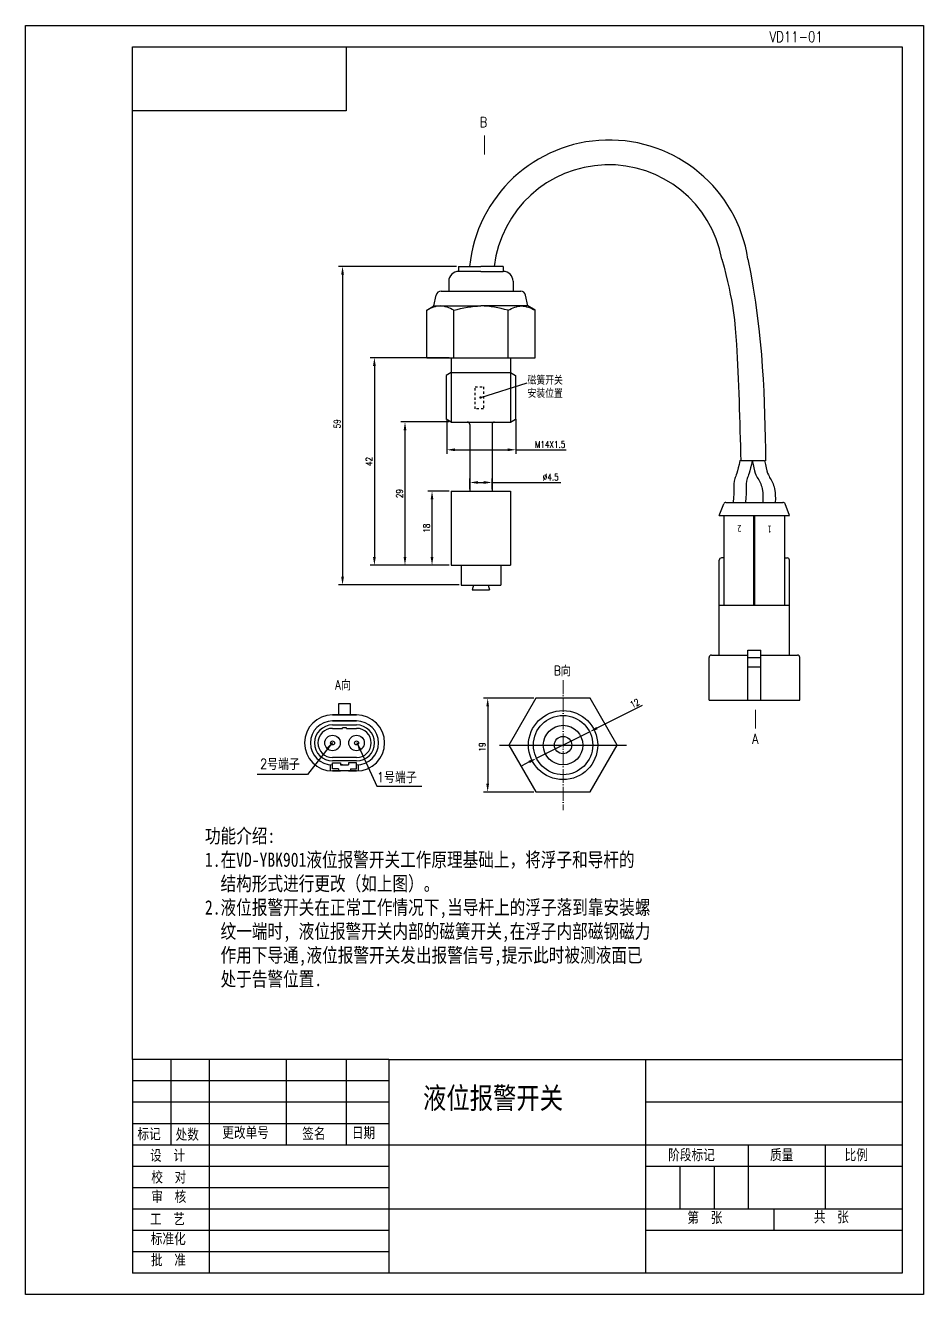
# Model space of a CAD drawing. Extents: x 262 to 4832, y 17 to 1407.
# Drawn here: x 1121.4 to 1393.9, y 977.6 to 1363 of the extents above; entities that cross this region are included whole.
import ezdxf

# ---------------------------------------------------------------- set-up
doc = ezdxf.new("R2010")
doc.units = 0
doc.header["$LTSCALE"] = 0.707071
doc.linetypes.add('ACAD_ISO04W100', pattern=[30.5, 24, -3, 0.5, -3])
doc.linetypes.add('JIS_02_1.0', pattern=[2, 1, -1])
doc.layers.get('0').update_dxf_attribs({"linetype": 'CONTINUOUS'})
doc.layers.get('DEFPOINTS').update_dxf_attribs({"linetype": 'CONTINUOUS'})
doc.layers.add('中心线', color=4, linetype='ACAD_ISO04W100', lineweight=0)
for name, color, linetype in [('标注', 7, 'CONTINUOUS'), ('粗实线', 1, 'CONTINUOUS'), ('细实线', 3, 'CONTINUOUS')]:
    doc.layers.add(name, color=color, linetype=linetype)
doc.styles.get("Standard").update_dxf_attribs({"font": 'txt.shx', "width": 0.8, "height": 2, "bigfont": '工程汉字.shx'})
doc.dimstyles.new('ISO-25', dxfattribs={"dimtxt": 2.5, "dimasz": 2.5, "dimexe": 1.25, "dimexo": 0.625, "dimtad": 1, "dimtxsty": 'Standard', "dimcen": 2.5, "dimadec": 0, "dimazin": 0, "dimtfac": 1, "dimtmove": 0, "dimatfit": 3, "dimfxl": 1, "dimarcsym": 0})
doc.dimstyles.get("Standard").update_dxf_attribs({"dimtxt": 2.5, "dimasz": 2.5, "dimexe": 1.25, "dimexo": 0.625, "dimtad": 1, "dimdec": 4, "dimdsep": 46, "dimlunit": 6, "dimtxsty": 'Standard', "dimcen": 2.5, "dimadec": 0, "dimazin": 0, "dimtfac": 1, "dimtdec": 4, "dimtmove": 0, "dimatfit": 3, "dimfxl": 1, "dimtolj": 1, "dimtzin": 0, "dimarcsym": 0})

# ---------------------------------------------------------------- blocks, each defined once
blk = doc.blocks.new('*D202')
at = {"layer": 'DEFPOINTS', "color": 0, "transparency": 16777216}
for p in [(1244.75, 1221.56), (1250.58, 1221.56), (1250.58, 1199.06)]:
    blk.add_point(p, dxfattribs=at)
at = {"layer": '细实线', "color": 0, "lineweight": -2, "transparency": 16777216}
for p, q in [((1249.96, 1221.56), (1243.5, 1221.56)), ((1244.75, 1201.56), (1244.75, 1219.06)), ((1249.96, 1199.06), (1243.5, 1199.06))]:
    blk.add_line(p, q, dxfattribs=at)
at = {"layer": '细实线', "color": 0, "transparency": 16777216}
for points in [[(1244.33, 1219.06), (1245.16, 1219.06), (1244.75, 1221.56)], [(1244.33, 1201.56), (1245.16, 1201.56), (1244.75, 1199.06)]]:
    blk.add_solid(points, dxfattribs=at)
at = {"layer": '细实线', "color": 0, "transparency": 16777216, "insert": (1243.12, 1210.31), "char_height": 2, "attachment_point": 5, "rotation": 90}
blk.add_mtext('18', dxfattribs=at)
blk = doc.blocks.new('*D201')
at = {"layer": 'DEFPOINTS', "color": 0, "transparency": 16777216}
for p in [(1249.23, 1244.02), (1270.23, 1244.02), (1270.23, 1234.12)]:
    blk.add_point(p, dxfattribs=at)
at = {"layer": '细实线', "color": 0, "lineweight": -2, "transparency": 16777216}
for p, q in [((1249.23, 1243.4), (1249.23, 1232.87)), ((1270.23, 1243.4), (1270.23, 1232.87)), ((1251.73, 1234.12), (1267.73, 1234.12)), ((1270.23, 1234.12), (1285.49, 1234.12))]:
    blk.add_line(p, q, dxfattribs=at)
at = {"layer": '细实线', "color": 0, "transparency": 16777216}
for points in [[(1251.73, 1234.54), (1251.73, 1233.7), (1249.23, 1234.12)], [(1267.73, 1234.54), (1267.73, 1233.7), (1270.23, 1234.12)]]:
    blk.add_solid(points, dxfattribs=at)
at = {"layer": '细实线', "color": 0, "transparency": 16777216, "insert": (1280.6, 1235.75), "char_height": 2, "attachment_point": 5}
blk.add_mtext('M14X1.5', dxfattribs=at)
blk = doc.blocks.new('*D203')
at = {"layer": 'DEFPOINTS', "color": 0, "transparency": 16777216}
for p in [(1252.83, 1289.81), (1217.6, 1193.06), (1253.58, 1193.06)]:
    blk.add_point(p, dxfattribs=at)
at = {"layer": '细实线', "color": 0, "lineweight": -2, "transparency": 16777216}
for p, q in [((1252.21, 1289.81), (1216.35, 1289.81)), ((1217.6, 1287.31), (1217.6, 1195.56)), ((1252.96, 1193.06), (1216.35, 1193.06))]:
    blk.add_line(p, q, dxfattribs=at)
at = {"layer": '细实线', "color": 0, "transparency": 16777216}
for points in [[(1217.18, 1287.31), (1218.02, 1287.31), (1217.6, 1289.81)], [(1217.18, 1195.56), (1218.02, 1195.56), (1217.6, 1193.06)]]:
    blk.add_solid(points, dxfattribs=at)
at = {"layer": '细实线', "color": 0, "transparency": 16777216, "insert": (1215.97, 1242.02), "char_height": 2, "attachment_point": 5, "rotation": 90}
blk.add_mtext('59', dxfattribs=at)
blk = doc.blocks.new('*D204')
at = {"layer": 'DEFPOINTS', "color": 0, "transparency": 16777216}
for p in [(1250.58, 1262.06), (1227.26, 1199.06), (1250.58, 1199.06)]:
    blk.add_point(p, dxfattribs=at)
at = {"layer": '细实线', "color": 0, "lineweight": -2, "transparency": 16777216}
for p, q in [((1249.96, 1262.06), (1226.01, 1262.06)), ((1227.26, 1259.56), (1227.26, 1201.56)), ((1249.96, 1199.06), (1226.01, 1199.06))]:
    blk.add_line(p, q, dxfattribs=at)
at = {"layer": '细实线', "color": 0, "transparency": 16777216}
for points in [[(1226.84, 1259.56), (1227.68, 1259.56), (1227.26, 1262.06)], [(1226.84, 1201.56), (1227.68, 1201.56), (1227.26, 1199.06)]]:
    blk.add_solid(points, dxfattribs=at)
at = {"layer": '细实线', "color": 0, "transparency": 16777216, "insert": (1225.63, 1230.56), "char_height": 2, "attachment_point": 5, "rotation": 90}
blk.add_mtext('42', dxfattribs=at)
blk = doc.blocks.new('*D205')
at = {"layer": 'DEFPOINTS', "color": 0, "transparency": 16777216}
for p in [(1250.58, 1242.56), (1236.55, 1199.06), (1250.58, 1199.06)]:
    blk.add_point(p, dxfattribs=at)
at = {"layer": '细实线', "color": 0, "lineweight": -2, "transparency": 16777216}
for p, q in [((1249.96, 1242.56), (1235.3, 1242.56)), ((1236.55, 1240.06), (1236.55, 1201.56)), ((1249.96, 1199.06), (1235.3, 1199.06))]:
    blk.add_line(p, q, dxfattribs=at)
at = {"layer": '细实线', "color": 0, "transparency": 16777216}
for points in [[(1236.13, 1240.06), (1236.96, 1240.06), (1236.55, 1242.56)], [(1236.13, 1201.56), (1236.96, 1201.56), (1236.55, 1199.06)]]:
    blk.add_solid(points, dxfattribs=at)
at = {"layer": '细实线', "color": 0, "transparency": 16777216, "insert": (1234.92, 1220.81), "char_height": 2, "attachment_point": 5, "rotation": 90}
blk.add_mtext('29', dxfattribs=at)
blk = doc.blocks.new('*D206')
at = {"layer": 'DEFPOINTS', "color": 0, "transparency": 16777216}
for p in [(1276.29, 1158.69), (1261.64, 1130.19), (1276.29, 1130.19)]:
    blk.add_point(p, dxfattribs=at)
at = {"layer": '细实线', "color": 0, "lineweight": -2, "transparency": 16777216}
for p, q in [((1275.66, 1158.69), (1260.39, 1158.69)), ((1261.64, 1156.19), (1261.64, 1132.69)), ((1275.66, 1130.19), (1260.39, 1130.19))]:
    blk.add_line(p, q, dxfattribs=at)
at = {"layer": '细实线', "color": 0, "transparency": 16777216}
for points in [[(1261.22, 1156.19), (1262.05, 1156.19), (1261.64, 1158.69)], [(1261.22, 1132.69), (1262.05, 1132.69), (1261.64, 1130.19)]]:
    blk.add_solid(points, dxfattribs=at)
at = {"layer": '细实线', "color": 0, "transparency": 16777216, "insert": (1260.01, 1143.86), "char_height": 2, "attachment_point": 5, "rotation": 90}
blk.add_mtext('19', dxfattribs=at)
blk = doc.blocks.new('*D207')
at = {"layer": 'DEFPOINTS', "color": 0, "transparency": 16777216}
for p in [(1292.57, 1148.46), (1276.46, 1140.42)]:
    blk.add_point(p, dxfattribs=at)
at = {"layer": '细实线', "color": 0, "lineweight": -2, "transparency": 16777216}
for p, q in [((1308.5, 1156.42), (1294.8, 1149.58)), ((1276.46, 1140.42), (1292.57, 1148.46)), ((1274.22, 1139.31), (1271.99, 1138.19))]:
    blk.add_line(p, q, dxfattribs=at)
at = {"layer": '细实线', "color": 0, "transparency": 16777216}
for points in [[(1294.62, 1149.95), (1294.99, 1149.21), (1292.57, 1148.46)], [(1274.04, 1139.68), (1274.41, 1138.94), (1276.46, 1140.42)]]:
    blk.add_solid(points, dxfattribs=at)
at = {"layer": '细实线', "color": 0, "transparency": 16777216, "insert": (1306.26, 1157.11), "char_height": 2, "attachment_point": 5, "rotation": 26.5232}
blk.add_mtext('12', dxfattribs=at)
blk = doc.blocks.new('*D208')
at = {"layer": 'DEFPOINTS', "color": 0, "transparency": 16777216}
for p in [(1262.96, 1224.19), (1256.21, 1221.56), (1262.96, 1221.56)]:
    blk.add_point(p, dxfattribs=at)
at = {"layer": '细实线', "color": 0, "lineweight": -2, "transparency": 16777216}
for p, q in [((1256.21, 1222.18), (1256.21, 1225.44)), ((1258.71, 1224.19), (1260.46, 1224.19)), ((1262.96, 1222.18), (1262.96, 1225.44)), ((1262.96, 1224.19), (1283.8, 1224.19))]:
    blk.add_line(p, q, dxfattribs=at)
at = {"layer": '细实线', "color": 0, "transparency": 16777216}
for points in [[(1258.71, 1224.61), (1258.71, 1223.77), (1256.21, 1224.19)], [(1260.46, 1224.61), (1260.46, 1223.77), (1262.96, 1224.19)]]:
    blk.add_solid(points, dxfattribs=at)
at = {"layer": '细实线', "color": 0, "transparency": 16777216, "insert": (1280.77, 1225.82), "char_height": 2, "attachment_point": 5}
blk.add_mtext('%%C4.5', dxfattribs=at)

msp = doc.modelspace()

# ---------------------------------------------------------------- hatches: boundary and pattern name
at = {"layer": '粗实线', "linetype": 'JIS_02_1.0', "lineweight": -3}
msp.add_hatch(color=7, dxfattribs=at).paths.add_polyline_path([(1259.766, 1249.999, 1), (1259.318, 1249.999, 1)])

# ---------------------------------------------------------------- linework, layer by layer
at = {"color": 7}
for p, q in [((1153.816, 1356.514, -0.555), (1387.42, 1356.514, -0.555)), ((1153.816, 1048.936, -0.555), (1153.816, 1356.514, -0.555)), ((1387.42, 1356.514, -0.555), (1387.42, 984.046, -0.555)), ((1231.684, 1048.936, -0.555), (1153.816, 1048.936, -0.555)), ((1153.816, 1048.936, -0.555), (1153.816, 984.046, -0.555)), ((1231.684, 1048.936, -0.555), (1231.684, 984.046, -0.555)), ((1231.684, 1048.936, -0.555), (1387.42, 1048.936, -0.555)), ((1309.552, 1048.936, -0.555), (1309.552, 984.046, -0.555)), ((1387.42, 1035.958, -0.555), (1309.552, 1035.958, -0.555)), ((1231.684, 1022.98, -0.555), (1153.816, 1022.98, -0.555)), ((1387.42, 1022.98, -0.555), (1231.684, 1022.98, -0.555)), ((1387.42, 1003.513, -0.555), (1231.684, 1003.513, -0.555)), ((1387.42, 984.046, -0.555), (1153.816, 984.046, -0.555))]:
    msp.add_line(p, q, dxfattribs=at)
at = {"lineweight": -3}
for p, q in [((1153.816, 1356.514, -0.555), (1218.706, 1356.514, -0.555)), ((1218.706, 1356.514, -0.555), (1218.706, 1337.047, -0.555)), ((1218.706, 1337.047, -0.555), (1153.816, 1337.047, -0.555))]:
    msp.add_line(p, q, dxfattribs=at)
at = {"color": 7, "lineweight": -3}
msp.add_line((1348.486, 1003.513, -0.555), (1348.486, 997.024, -0.555), dxfattribs=at)
at = {"layer": '中心线', "ltscale": 0.25}
msp.add_line((1284.513, 1164.193, -0.555), (1284.513, 1124.695, -0.555), dxfattribs=at)
at = {"layer": '标注', "color": 7, "lineweight": 5}
for p, q in [((1260.667, 1329.521, -0.555), (1260.667, 1323.839, -0.555)), ((1342.931, 1155.143, -0.555), (1342.931, 1149.461, -0.555))]:
    msp.add_line(p, q, dxfattribs=at)
at = {"layer": '粗实线', "color": 7, "lineweight": -3}
msp.add_line((1259.542, 1249.999, -0.555), (1273.631, 1254.416, -0.555), dxfattribs=at)
at = {"layer": '细实线', "color": 7}
for p, q in [((1121.371, 1363.003, -0.555), (1393.909, 1363.003, -0.555)), ((1121.371, 977.557, -0.555), (1121.371, 1363.003, -0.555)), ((1393.909, 1363.003, -0.555), (1393.909, 977.557, -0.555)), ((1252.834, 1289.806, -0.555), (1259.584, 1289.806, -0.555)), ((1252.834, 1289.806, -0.555), (1252.834, 1288.306, -0.555)), ((1259.584, 1288.306, -0.555), (1252.834, 1288.306, -0.555)), ((1266.334, 1289.806, -0.555), (1259.584, 1289.806, -0.555)), ((1259.584, 1288.306, -0.555), (1266.334, 1288.306, -0.555)), ((1266.334, 1289.806, -0.555), (1266.334, 1288.306, -0.555)), ((1249.834, 1285.306, -0.555), (1249.834, 1282.306, -0.555)), ((1269.334, 1285.306, -0.555), (1269.334, 1282.306, -0.555)), ((1245.334, 1277.806, -0.555), (1246.038, 1281.118, -0.555)), ((1247.505, 1282.306, -0.555), (1271.663, 1282.306, -0.555)), ((1273.834, 1277.806, -0.555), (1273.13, 1281.118, -0.555)), ((1243.13, 1276.534, -0.555), (1245.334, 1277.806, -0.555)), ((1243.13, 1262.056, -0.555), (1243.13, 1276.534, -0.555)), ((1245.334, 1277.806, -0.555), (1259.584, 1277.806, -0.555)), ((1251.357, 1262.056, -0.555), (1251.357, 1276.534, -0.555)), ((1273.834, 1277.806, -0.555), (1259.584, 1277.806, -0.555)), ((1267.811, 1262.056, -0.555), (1267.811, 1276.534, -0.555)), ((1276.039, 1276.534, -0.555), (1273.834, 1277.806, -0.555)), ((1276.039, 1262.056, -0.555), (1276.039, 1276.534, -0.555)), ((1243.13, 1262.056, -0.555), (1268.584, 1262.056, -0.555)), ((1250.584, 1262.056, -0.555), (1250.584, 1257.556, -0.555)), ((1268.584, 1262.056, -0.555), (1268.584, 1257.556, -0.555)), ((1268.584, 1262.056, -0.555), (1276.039, 1262.056, -0.555)), ((1250.584, 1257.556, -0.555), (1249.084, 1256.69, -0.555)), ((1249.084, 1256.69, -0.555), (1249.084, 1243.422, -0.555)), ((1250.584, 1257.556, -0.555), (1268.584, 1257.556, -0.555)), ((1250.584, 1257.556, -0.555), (1250.584, 1242.556, -0.555)), ((1268.584, 1257.556, -0.555), (1270.084, 1256.69, -0.555)), ((1268.584, 1257.556, -0.555), (1268.584, 1242.556, -0.555)), ((1270.084, 1256.69, -0.555), (1270.084, 1243.422, -0.555)), ((1250.584, 1242.556, -0.555), (1249.084, 1243.422, -0.555)), ((1250.584, 1242.556, -0.555), (1263.709, 1242.556, -0.555)), ((1256.209, 1241.806, -0.555), (1256.209, 1221.556, -0.555)), ((1262.959, 1241.806, -0.555), (1262.959, 1221.556, -0.555)), ((1263.709, 1242.556, -0.555), (1268.584, 1242.556, -0.555)), ((1268.584, 1242.556, -0.555), (1270.084, 1243.422, -0.555)), ((1338.16, 1230.915, -0.555), (1345.662, 1230.915, -0.555)), ((1250.584, 1221.556, -0.555), (1250.584, 1199.056, -0.555)), ((1250.584, 1221.556, -0.555), (1268.584, 1221.556, -0.555)), ((1268.584, 1221.556, -0.555), (1268.584, 1199.056, -0.555)), ((1333.927, 1218.145, -0.555), (1351.208, 1218.145, -0.555)), ((1331.911, 1214.113, -0.555), (1333.253, 1217.679, -0.555)), ((1353.223, 1214.113, -0.555), (1351.882, 1217.679, -0.555)), ((1331.911, 1214.113, -0.555), (1353.223, 1214.113, -0.555)), ((1333.351, 1186.897, -0.555), (1333.351, 1214.113, -0.555)), ((1342.423, 1186.897, -0.555), (1342.423, 1214.113, -0.555)), ((1342.711, 1186.897, -0.555), (1342.711, 1214.113, -0.555)), ((1351.783, 1186.897, -0.555), (1351.783, 1214.113, -0.555)), ((1250.584, 1199.056, -0.555), (1268.584, 1199.056, -0.555)), ((1253.584, 1199.056, -0.555), (1253.584, 1193.056, -0.555)), ((1253.584, 1199.056, -0.555), (1265.584, 1199.056, -0.555)), ((1256.209, 1199.056, -0.555), (1261.834, 1199.056, -0.555)), ((1261.834, 1199.056, -0.555), (1262.959, 1199.056, -0.555)), ((1265.584, 1199.056, -0.555), (1265.584, 1193.056, -0.555)), ((1331.911, 1171.777, -0.555), (1331.911, 1200.577, -0.555)), ((1333.351, 1201.297, -0.555), (1332.631, 1201.297, -0.555)), ((1351.783, 1201.297, -0.555), (1352.503, 1201.297, -0.555)), ((1353.223, 1171.777, -0.555), (1353.223, 1200.577, -0.555)), ((1253.584, 1193.056, -0.555), (1265.584, 1193.056, -0.555)), ((1257.334, 1193.056, -0.555), (1256.932, 1191.556, -0.555)), ((1256.932, 1191.556, -0.555), (1262.236, 1191.556, -0.555)), ((1261.834, 1193.056, -0.555), (1262.236, 1191.556, -0.555)), ((1331.911, 1186.897, -0.555), (1353.223, 1186.897, -0.555)), ((1329.535, 1171.777, -0.555), (1340.623, 1171.777, -0.555)), ((1340.623, 1158.097, -0.555), (1340.623, 1173.217, -0.555)), ((1340.623, 1173.217, -0.555), (1344.511, 1173.217, -0.555)), ((1344.511, 1158.097, -0.555), (1344.511, 1173.217, -0.555)), ((1344.511, 1171.777, -0.555), (1355.599, 1171.777, -0.555)), ((1328.815, 1158.097, -0.555), (1328.815, 1171.057, -0.555)), ((1328.815, 1158.097, -0.555), (1328.815, 1171.057, -0.555)), ((1340.623, 1171.057, -0.555), (1344.511, 1171.057, -0.555)), ((1340.623, 1168.177, -0.555), (1344.511, 1168.177, -0.555)), ((1356.319, 1158.097, -0.555), (1356.319, 1171.057, -0.555)), ((1220.028, 1156.987, -0.555), (1216.383, 1156.987, -0.555)), ((1216.383, 1156.987, -0.555), (1216.383, 1153.593, -0.555)), ((1220.028, 1153.593, -0.555), (1220.028, 1156.987, -0.555)), ((1328.815, 1158.097, -0.555), (1356.319, 1158.097, -0.555)), ((1214.561, 1153.593, -0.555), (1221.851, 1153.593, -0.555)), ((1214.561, 1153.593, -0.555), (1220.028, 1153.593, -0.555)), ((1220.028, 1153.593, -0.555), (1221.851, 1153.593, -0.555)), ((1221.851, 1151.771, -0.555), (1214.561, 1151.771, -0.555)), ((1214.561, 1151.771, -0.555), (1221.851, 1151.771, -0.555)), ((1221.851, 1151.771, -0.555), (1214.561, 1151.771, -0.555)), ((1214.561, 1150.556, -0.555), (1221.851, 1150.556, -0.555)), ((1214.561, 1149.523, -0.555), (1217.598, 1149.523, -0.555)), ((1217.598, 1149.523, -0.555), (1217.598, 1149.705, -0.555)), ((1218.813, 1149.705, -0.555), (1217.598, 1149.705, -0.555)), ((1218.813, 1149.523, -0.555), (1218.813, 1149.705, -0.555)), ((1218.813, 1149.523, -0.555), (1221.851, 1149.523, -0.555)), ((1265.262, 1144.444, -0.555), (1303.764, 1144.444, -0.555)), ((1213.953, 1136.605, -0.555), (1213.953, 1138.433, -0.555)), ((1221.851, 1140.654, -0.555), (1214.561, 1140.654, -0.555)), ((1221.851, 1139.621, -0.555), (1214.561, 1139.621, -0.555)), ((1214.561, 1138.433, -0.555), (1214.561, 1139.015, -0.555)), ((1214.561, 1139.015, -0.555), (1216.991, 1139.015, -0.555)), ((1214.561, 1137.193, -0.555), (1214.561, 1138.433, -0.555)), ((1216.383, 1137.193, -0.555), (1214.561, 1137.193, -0.555)), ((1216.383, 1137.193, -0.555), (1216.383, 1136.585, -0.555)), ((1216.991, 1139.015, -0.555), (1216.991, 1138.406, -0.555)), ((1216.991, 1138.406, -0.555), (1217.598, 1138.406, -0.555)), ((1216.991, 1138.406, -0.555), (1219.421, 1138.406, -0.555)), ((1217.598, 1138.406, -0.555), (1216.991, 1138.406, -0.555)), ((1217.598, 1138.406, -0.555), (1216.991, 1138.406, -0.555)), ((1221.851, 1139.015, -0.555), (1219.421, 1139.015, -0.555)), ((1219.421, 1139.015, -0.555), (1219.421, 1138.406, -0.555)), ((1220.028, 1137.193, -0.555), (1220.028, 1136.585, -0.555)), ((1220.028, 1137.193, -0.555), (1221.851, 1137.193, -0.555)), ((1221.851, 1138.433, -0.555), (1221.851, 1139.015, -0.555)), ((1221.851, 1137.193, -0.555), (1221.851, 1138.433, -0.555)), ((1222.458, 1136.605, -0.555), (1222.458, 1138.433, -0.555)), ((1216.991, 1136.583, -0.555), (1214.561, 1136.583, -0.555)), ((1216.991, 1136.583, -0.555), (1214.561, 1136.583, -0.555)), ((1220.636, 1136.583, -0.555), (1215.776, 1136.583, -0.555)), ((1221.851, 1136.583, -0.555), (1219.421, 1136.583, -0.555)), ((1165.496, 1048.936, -0.555), (1165.496, 1022.98, -0.555)), ((1177.176, 1048.936, -0.555), (1177.176, 984.046, -0.555)), ((1200.537, 1048.936, -0.555), (1200.537, 1022.98, -0.555)), ((1218.706, 1048.936, -0.555), (1218.706, 1022.98, -0.555)), ((1231.684, 1042.447, -0.555), (1153.816, 1042.447, -0.555)), ((1231.684, 1035.958, -0.555), (1153.816, 1035.958, -0.555)), ((1231.684, 1029.469, -0.555), (1153.816, 1029.469, -0.555)), ((1231.684, 1022.98, -0.555), (1153.816, 1022.98, -0.555)), ((1340.699, 1022.98, -0.555), (1340.699, 1003.513, -0.555)), ((1364.059, 1022.98, -0.555), (1364.059, 1003.513, -0.555)), ((1231.684, 1016.491, -0.555), (1153.816, 1016.491, -0.555)), ((1387.42, 1016.491, -0.555), (1309.552, 1016.491, -0.555)), ((1319.934, 1016.491, -0.555), (1319.934, 1003.513, -0.555)), ((1330.317, 1016.491, -0.555), (1330.317, 1003.513, -0.555)), ((1231.684, 1010.002, -0.555), (1153.816, 1010.002, -0.555)), ((1231.684, 1003.513, -0.555), (1153.816, 1003.513, -0.555)), ((1231.684, 997.024, -0.555), (1153.816, 997.024, -0.555)), ((1387.42, 997.024, -0.555), (1309.552, 997.024, -0.555)), ((1231.684, 990.535, -0.555), (1153.816, 990.535, -0.555)), ((1393.909, 977.557, -0.555), (1121.371, 977.557, -0.555))]:
    msp.add_line(p, q, dxfattribs=at)
at = {"layer": '细实线', "color": 7, "linetype": 'JIS_02_1.0', "elevation": -0.555}
msp.add_lwpolyline([(1260.41, 1246.51), (1257.87, 1246.51), (1257.87, 1253.195), (1260.41, 1253.195)], close=True, dxfattribs=at)
at = {"layer": '细实线', "color": 7, "elevation": -0.555}
msp.add_lwpolyline([(1276.286, 1158.694), (1268.058, 1144.444), (1276.286, 1130.194), (1292.74, 1130.194), (1300.967, 1144.444), (1292.74, 1158.694)], close=True, dxfattribs=at)
at = {"layer": '细实线', "color": 7}
for points in [[(1221.851, 1153.593), (1214.561, 1153.593)], [(1214.561, 1136.583), (1216.991, 1136.583)], [(1219.421, 1136.583), (1221.851, 1136.583)]]:
    msp.add_lwpolyline(points, dxfattribs=at)
for centre, radius in [((1259.542, 1249.999, -0.555), 0.224), ((1284.513, 1144.444, -0.555), 10.5), ((1284.513, 1144.444, -0.555), 9), ((1284.513, 1144.444, -0.555), 6), ((1214.561, 1145.088, -0.555), 2.358), ((1214.561, 1145.088, -0.555), 0.608), ((1221.851, 1145.088, -0.555), 2.358), ((1221.851, 1145.088, -0.555), 0.608), ((1284.513, 1144.444, -0.555), 2.625)]:
    msp.add_circle(centre, radius, dxfattribs=at)
for centre, radius, start, end in [((1298.52, 1285.599, -0.555), 42.585, 8.70813, 174.33009), ((1298.351, 1285.71, -0.555), 34.957, 10.44391, 173.2701), ((1252.834, 1285.306, -0.555), 3, 90, 180), ((1266.334, 1285.306, -0.555), 3, 0, 90), ((1247.505, 1280.806, -0.555), 1.5, 90, 168), ((1271.663, 1280.806, -0.555), 1.5, 12, 90), ((1255.459, 1241.806, -0.555), 0.75, 0, 90), ((1263.709, 1241.806, -0.555), 0.75, 90, 180), ((1333.927, 1217.425, -0.555), 0.72, 90, 159.38167), ((1351.208, 1217.425, -0.555), 0.72, 20.61833, 90), ((1332.631, 1200.577, -0.555), 0.72, 90, 180), ((1352.503, 1200.577, -0.555), 0.72, 0, 90), ((1329.535, 1171.057, -0.555), 0.72, 90, 180), ((1329.535, 1171.057, -0.555), 0.72, 90, 180), ((1355.599, 1171.057, -0.555), 0.72, 0, 90), ((1214.561, 1145.088, -0.555), 8.505, 90, 270), ((1214.561, 1145.088, -0.555), 8.505, 90, 270), ((1221.851, 1145.088, -0.555), 8.505, 270, 90), ((1214.561, 1145.088, -0.555), 6.683, 90, 270), ((1214.561, 1145.088, -0.555), 6.683, 90, 270), ((1214.561, 1145.088, -0.555), 5.468, 90, 270), ((1214.561, 1145.088, -0.555), 4.435, 90, 270), ((1221.851, 1145.088, -0.555), 6.683, 270, 90), ((1221.851, 1145.088, -0.555), 5.468, 270, 90), ((1221.851, 1145.088, -0.555), 4.435, 270, 90)]:
    msp.add_arc(centre, radius, start, end, dxfattribs=at)
for points, knots in [([(1332.729, 1292.047, -0.555), (1336.318, 1278.704, -0.555), (1336.726, 1272.386, -0.555), (1337.804, 1255.58, -0.555), (1338.083, 1242.565, -0.555), (1338.459, 1230.807, -0.555)], [139.0670875, 139.0670875, 139.0670875, 139.0670875, 151.065045, 151.065045, 171.2471719, 171.2471719, 171.2471719, 171.2471719]), ([(1338.16, 1230.915, -0.555), (1337.489, 1227.186, -0.555), (1336.215, 1224.959, -0.555), (1336.391, 1222.936, -0.555), (1336.291, 1220.4, -0.555), (1336.112, 1218.145, -0.555)], [0.0003169, 0.0003169, 0.0003169, 0.0003169, 3.4442001, 7.8633978, 10.0525505, 10.0525505, 10.0525505, 10.0525505]), ([(1341.911, 1230.915, -0.555), (1341.24, 1227.186, -0.555), (1339.966, 1224.959, -0.555), (1340.142, 1222.936, -0.555), (1340.042, 1220.4, -0.555), (1339.863, 1218.145, -0.555)], [0.0003169, 0.0003169, 0.0003169, 0.0003169, 3.4442001, 7.8633978, 10.0525505, 10.0525505, 10.0525505, 10.0525505]), ([(1341.911, 1230.915, -0.555), (1342.582, 1227.186, -0.555), (1343.856, 1224.959, -0.555), (1345.056, 1222.936, -0.555), (1345.197, 1219.877, -0.555), (1345.166, 1218.145, -0.555)], [0.0003169, 0.0003169, 0.0003169, 0.0003169, 3.4442001, 7.8633978, 10.0534321, 10.0534321, 10.0534321, 10.0534321]), ([(1345.662, 1230.915, -0.555), (1346.334, 1227.186, -0.555), (1347.608, 1224.959, -0.555), (1348.808, 1222.936, -0.555), (1348.948, 1219.877, -0.555), (1348.917, 1218.145, -0.555)], [0.0003169, 0.0003169, 0.0003169, 0.0003169, 3.4442001, 7.8633978, 10.0534321, 10.0534321, 10.0534321, 10.0534321])]:
    msp.add_open_spline(points, degree=3, knots=knots, dxfattribs=at)
for points in [[(1340.615, 1292.047, -0.555), (1345.421, 1267.75, -0.555), (1345.655, 1249.361, -0.555), (1345.961, 1230.807, -0.555)], [(1251.357, 1276.534, -0.555), (1254.099, 1277.17, -0.555), (1256.842, 1277.806, -0.555), (1259.584, 1277.806, -0.555)], [(1267.811, 1276.534, -0.555), (1265.069, 1277.17, -0.555), (1262.327, 1277.806, -0.555), (1259.584, 1277.806, -0.555)]]:
    msp.add_open_spline(points, degree=3, dxfattribs=at)
for points in [[(1251.357, 1276.534, -0.555), (1247.243, 1277.806, -0.555), (1243.13, 1276.534, -0.555)], [(1267.811, 1276.534, -0.555), (1271.925, 1277.806, -0.555), (1276.039, 1276.534, -0.555)]]:
    msp.add_spline(points, degree=3, dxfattribs=at)

# ---------------------------------------------------------------- texts
at = {"color": 7, "lineweight": -3, "insert": (1347.181, 1361.149, -0.555), "char_height": 3.2445, "width": 21.5281, "attachment_point": 1}
msp.add_mtext('VD11-01', dxfattribs=at)
at = {"color": 7, "insert": (1205.359, 1028.115, -0.555), "char_height": 3.2445, "width": 22.87022, "attachment_point": 1}
msp.add_mtext('{\\fFangSong_GB2312|b0|i0|c134|p49;签名}', dxfattribs=at)
at = {"layer": '标注', "color": 7, "lineweight": 5, "attachment_point": 1}
for s, insert, char_height, width in [('B', (1259.261, 1335.148, -0.555), 3.038, 4.93848), ('B{\\fFangSong_GB2312|b0|i0|c134|p50;向}', (1281.759, 1168.464, -0.555), 2.835, 95.51037), ('A', (1341.904, 1147.895, -0.555), 3.038, 4.93848)]:
    msp.add_mtext(s, dxfattribs=dict(at, insert=insert, char_height=char_height, width=width))
at = {"layer": '粗实线', "color": 7, "linetype": 'JIS_02_1.0', "lineweight": -3, "insert": (1273.735, 1256.511, -0.555), "char_height": 2.38747, "width": 22.49714, "attachment_point": 1}
msp.add_mtext('{\\fFangSong_GB2312|b0|i0|c134|p49;磁簧开关\\P安装位置}', dxfattribs=at)
at = {"layer": '粗实线', "color": 7, "linetype": 'ACAD_ISO04W100', "lineweight": 0, "insert": (1175.848, 1119.061, -0.555), "char_height": 4.34679, "width": 202.51085, "attachment_point": 1}
msp.add_mtext('{\\fFangSong_GB2312|b0|i0|c134|p49;功能介绍:\\P1.在VD-YBK901液位报警开关工作原理基础上，将浮子和导杆的\\P  结构形式进行更改（如上图）。 \\P2.液位报警开关在正常工作情况下,当导杆上的浮子落到靠安装螺\\P  纹一端时, 液位报警开关内部的磁簧开关,在浮子内部磁钢磁力\\P  作用下导通,液位报警开关发出报警信号,提示此时被测液面已\\P  处于告警位置.}', dxfattribs=at)
at = {"layer": '粗实线', "color": 7, "insert": (1242.016, 1040.515, -0.555), "char_height": 6.489, "width": 72.75303, "attachment_point": 1}
msp.add_mtext('{\\fFangSong_GB2312|b0|i0|c134|p49;液位报警开关}', dxfattribs=at)
at = {"layer": '细实线', "color": 7, "char_height": 2.16, "width": 2.55699, "attachment_point": 1, "rotation": 180}
for s, insert in [('{\\fSimSun|b0|i0|c134|p2;2}', (1338.603, 1209.099, -0.555)), ('{\\fSimSun|b0|i0|c134|p2;1}', (1347.765, 1208.93, -0.555))]:
    msp.add_mtext(s, dxfattribs=dict(at, insert=insert))
at = {"layer": '细实线', "color": 7, "attachment_point": 1}
for s, insert, char_height, width in [('A{\\fFangSong_GB2312|b0|i0|c134|p50;向}', (1215.337, 1164.163, -0.555), 2.835, 95.51037), ('2{\\fFangSong_GB2312|b0|i0|c134|p50;号端子}', (1192.613, 1140.253, -0.555), 3.0375, 33.64706), ('1{\\fFangSong_GB2312|b0|i0|c134|p50;号端子}', (1228.106, 1136.235, -0.555), 3.0375, 33.64706), ('{\\f仿宋_GB2312|b0|i0|c134|p49;标记}', (1155.344, 1028.004, -0.555), 3.2445, 22.87022), ('{\\fFangSong_GB2312|b0|i0|c134|p49;处数  }', (1166.941, 1027.843, -0.555), 3.2445, 22.87022), ('{\\f仿宋_GB2312|b0|i0|c134|p49;更改单号  }', (1181.102, 1028.418, -0.555), 3.2445, 22.87022), ('{\\f仿宋_GB2312|b0|i0|c134|p49;日期}', (1220.42, 1028.342, -0.555), 3.2445, 22.87022), ('{\\fFangSong_GB2312|b0|i0|c134|p49;设  计}', (1159.199, 1021.484, -0.555), 3.2445, 22.87022), ('{\\f仿宋_GB2312|b0|i0|c134|p49;阶段标记}', (1316.407, 1021.646, -0.555), 3.2445, 22.87022), ('{\\f仿宋_GB2312|b0|i0|c134|p49;质量}', (1347.307, 1021.646, -0.555), 3.2445, 22.87022), ('{\\f仿宋_GB2312|b0|i0|c134|p49;比例}', (1369.942, 1021.646, -0.555), 3.2445, 22.87022), ('{\\fFangSong_GB2312|b0|i0|c134|p49;校  对}', (1159.57, 1014.881, -0.555), 3.2445, 22.87022), ('{\\fFangSong_GB2312|b0|i0|c134|p49;审  核}', (1159.57, 1008.952, -0.555), 3.2445, 22.87022), ('{\\fFangSong_GB2312|b0|i0|c134|p49;工  艺}', (1159.17, 1002.136, -0.555), 3.2445, 22.87022), ('{\\fFangSong_GB2312|b0|i0|c134|p49;第  张}', (1322.226, 1002.607, -0.555), 3.2445, 22.87022), ('{\\f仿宋_GB2312|b0|i0|c134|p49;共  张}', (1360.607, 1002.788, -0.555), 3.2445, 22.87022), ('{\\fFangSong_GB2312|b0|i0|c134|p49;标准化}', (1159.401, 996.168, -0.555), 3.2445, 22.87022), ('{\\fFangSong_GB2312|b0|i0|c134|p49;批  准}', (1159.465, 989.71, -0.555), 3.2445, 22.87022)]:
    msp.add_mtext(s, dxfattribs=dict(at, insert=insert, char_height=char_height, width=width))

# ---------------------------------------------------------------- dimensions: what is measured, and where the dimension line sits
at = {"layer": '细实线', "color": 7}
for base, p1, p2, text, picture, middle in [((1217.599, 1193.056, -0.555), (1252.834, 1289.806, -0.555), (1253.584, 1193.056, -0.555), '59', '*D203', (1217.599, 1242.015, -0.555)), ((1261.635, 1130.194, -0.555), (1276.286, 1158.694, -0.555), (1276.286, 1130.194, -0.555), '19', '*D206', (1261.635, 1143.855, -0.555))]:
    dim = msp.add_linear_dim(base=base, p1=p1, p2=p2, angle=90, text=text, dimstyle='ISO-25', dxfattribs=at)
    dim.commit()
    dim.dimension.update_dxf_attribs({"geometry": picture, "text_midpoint": middle, "dimtype": 160})
for base, p1, text, picture, middle in [((1227.26, 1199.056, -0.555), (1250.584, 1262.056, -0.555), '42', '*D204', (1225.635, 1230.556, -0.555)), ((1236.547, 1199.056, -0.555), (1250.584, 1242.556, -0.555), '29', '*D205', (1234.922, 1220.806, -0.555))]:
    dim = msp.add_linear_dim(base=base, p1=p1, p2=(1250.584, 1199.056, -0.555), angle=90, text=text, dimstyle='ISO-25', dxfattribs=at)
    dim.commit()
    dim.dimension.update_dxf_attribs({"geometry": picture, "text_midpoint": middle})
for base, p1, p2, text, picture, middle in [((1270.234, 1234.122, -0.555), (1249.234, 1244.022, -0.555), (1270.234, 1244.022, -0.555), 'M14X1.5', '*D201', (1280.596, 1234.122, -0.555)), ((1262.959, 1224.192, -0.555), (1256.209, 1221.556, -0.555), (1262.959, 1221.556, -0.555), '%%C4.5', '*D208', (1280.772, 1224.192, -0.555))]:
    dim = msp.add_linear_dim(base=base, p1=p1, p2=p2, text=text, dimstyle='ISO-25', dxfattribs=at)
    dim.commit()
    dim.dimension.update_dxf_attribs({"geometry": picture, "text_midpoint": middle, "dimtype": 160})
dim = msp.add_aligned_dim(p1=(1250.584, 1199.056, -0.555), p2=(1250.584, 1221.556, -0.555), distance=5.837, text='18', dimstyle='ISO-25', dxfattribs=at)
dim.commit()
dim.dimension.update_dxf_attribs({"geometry": '*D202', "text_midpoint": (1243.122, 1210.306, -0.555)})
dim = msp.add_diameter_dim_2p(p1=(1276.46, 1140.425, -0.555), p2=(1292.566, 1148.463, -0.555), text='12', dimstyle='ISO-25', dxfattribs=at)
dim.commit()
dim.dimension.update_dxf_attribs({"geometry": '*D207', "text_midpoint": (1306.986, 1155.66, -0.555), "dimtype": 163})

# ---------------------------------------------------------------- leaders
for points in [[(1214.528, 1145.267, -0.555), (1206.958, 1135.554, -0.555), (1191.672, 1135.551, -0.555)], [(1221.911, 1145.267, -0.555), (1227.986, 1132.005, -0.555), (1241.703, 1132.002, -0.555)]]:
    msp.add_leader(points, dimstyle='Standard', override={"dimtxt": 2.5, "dimasz": 2.5, "dimexe": 1, "dimexo": 0, "dimgap": 0.6, "dimtad": 1, "dimtih": 0, "dimtoh": 0, "dimdec": 1, "dimadec": 2, "dimtdec": 1, "dimtofl": 1}, dxfattribs=at)

doc.saveas('drawing.dxf')
